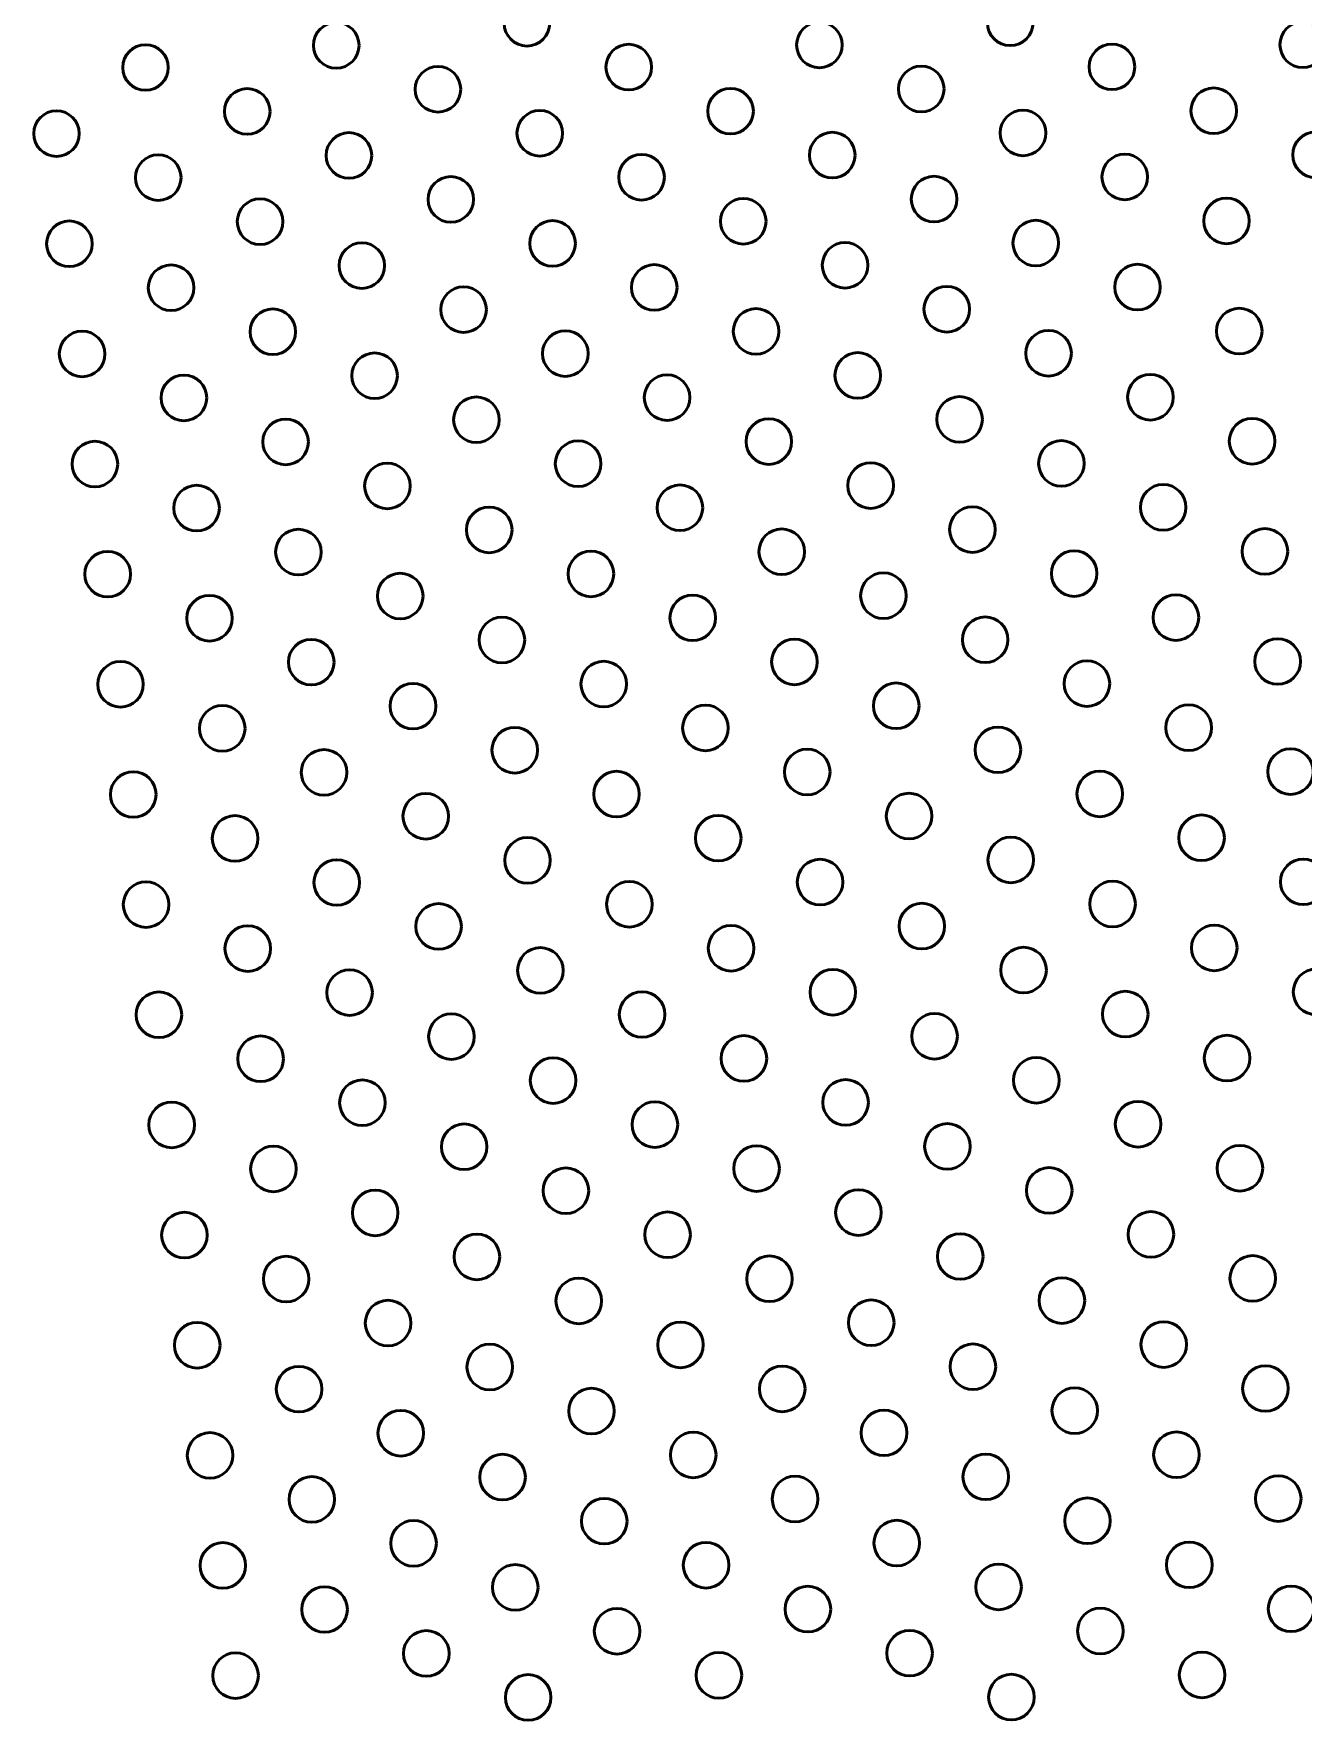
# Model space of a CAD drawing. Header units: inches. Extents: x 17.2 to 30.9, y 2 to 10.
# Drawn here: x 21.005 to 22.357, y 7.16 to 8.957 of the extents above; entities that cross this region are included whole.
import ezdxf

# ---------------------------------------------------------------- set-up
doc = ezdxf.new("R2010")
doc.units = ezdxf.units.IN
doc.header["$MEASUREMENT"] = 0
doc.layers.add('Visible', color=7, linetype='Continuous', lineweight=0)

# ---------------------------------------------------------------- blocks, each defined once
blk = doc.blocks.new('Block_743')
at = {"layer": 'Visible', "color": 7, "lineweight": 50}
blk.add_circle((22.3565, 8.9449), 0.0243, dxfattribs=at)
blk = doc.blocks.new('Block_767')
at = {"layer": 'Visible', "color": 7, "lineweight": 50}
blk.add_circle((22.3701, 8.8276), 0.0243, dxfattribs=at)
blk = doc.blocks.new('Block_768')
at = {"layer": 'Visible', "color": 7, "lineweight": 50}
blk.add_circle((22.2617, 8.8745), 0.0243, dxfattribs=at)
blk = doc.blocks.new('Block_769')
at = {"layer": 'Visible', "color": 7, "lineweight": 50}
blk.add_circle((22.1533, 8.9213), 0.0243, dxfattribs=at)
blk = doc.blocks.new('Block_770')
at = {"layer": 'Visible', "color": 7, "lineweight": 50}
blk.add_circle((22.0449, 8.9682), 0.0243, dxfattribs=at)
blk = doc.blocks.new('Block_792')
at = {"layer": 'Visible', "color": 7, "lineweight": 50}
blk.add_circle((22.2753, 8.7572), 0.0243, dxfattribs=at)
blk = doc.blocks.new('Block_793')
at = {"layer": 'Visible', "color": 7, "lineweight": 50}
blk.add_circle((22.1669, 8.804), 0.0243, dxfattribs=at)
blk = doc.blocks.new('Block_794')
at = {"layer": 'Visible', "color": 7, "lineweight": 50}
blk.add_circle((22.0585, 8.8509), 0.0243, dxfattribs=at)
blk = doc.blocks.new('Block_795')
at = {"layer": 'Visible', "color": 7, "lineweight": 50}
blk.add_circle((21.9501, 8.8977), 0.0243, dxfattribs=at)
blk = doc.blocks.new('Block_796')
at = {"layer": 'Visible', "color": 7, "lineweight": 50}
blk.add_circle((21.8416, 8.9446), 0.0243, dxfattribs=at)
blk = doc.blocks.new('Block_816')
at = {"layer": 'Visible', "color": 7, "lineweight": 50}
blk.add_circle((22.2889, 8.6398), 0.0243, dxfattribs=at)
blk = doc.blocks.new('Block_817')
at = {"layer": 'Visible', "color": 7, "lineweight": 50}
blk.add_circle((22.1805, 8.6867), 0.0243, dxfattribs=at)
blk = doc.blocks.new('Block_818')
at = {"layer": 'Visible', "color": 7, "lineweight": 50}
blk.add_circle((22.0721, 8.7336), 0.0243, dxfattribs=at)
blk = doc.blocks.new('Block_819')
at = {"layer": 'Visible', "color": 7, "lineweight": 50}
blk.add_circle((21.9637, 8.7804), 0.0243, dxfattribs=at)
blk = doc.blocks.new('Block_820')
at = {"layer": 'Visible', "color": 7, "lineweight": 50}
blk.add_circle((21.8553, 8.8273), 0.0243, dxfattribs=at)
blk = doc.blocks.new('Block_821')
at = {"layer": 'Visible', "color": 7, "lineweight": 50}
blk.add_circle((21.7469, 8.8741), 0.0243, dxfattribs=at)
blk = doc.blocks.new('Block_822')
at = {"layer": 'Visible', "color": 7, "lineweight": 50}
blk.add_circle((21.6384, 8.921), 0.0243, dxfattribs=at)
blk = doc.blocks.new('Block_823')
at = {"layer": 'Visible', "color": 7, "lineweight": 50}
blk.add_circle((21.53, 8.9678), 0.0243, dxfattribs=at)
blk = doc.blocks.new('Block_840')
at = {"layer": 'Visible', "color": 7, "lineweight": 50}
blk.add_circle((22.3026, 8.5225), 0.0243, dxfattribs=at)
blk = doc.blocks.new('Block_841')
at = {"layer": 'Visible', "color": 7, "lineweight": 50}
blk.add_circle((22.1942, 8.5694), 0.0243, dxfattribs=at)
blk = doc.blocks.new('Block_842')
at = {"layer": 'Visible', "color": 7, "lineweight": 50}
blk.add_circle((22.0857, 8.6162), 0.0243, dxfattribs=at)
blk = doc.blocks.new('Block_843')
at = {"layer": 'Visible', "color": 7, "lineweight": 50}
blk.add_circle((21.9773, 8.6631), 0.0243, dxfattribs=at)
blk = doc.blocks.new('Block_844')
at = {"layer": 'Visible', "color": 7, "lineweight": 50}
blk.add_circle((21.8689, 8.7099), 0.0243, dxfattribs=at)
blk = doc.blocks.new('Block_845')
at = {"layer": 'Visible', "color": 7, "lineweight": 50}
blk.add_circle((21.7605, 8.7568), 0.0243, dxfattribs=at)
blk = doc.blocks.new('Block_846')
at = {"layer": 'Visible', "color": 7, "lineweight": 50}
blk.add_circle((21.6521, 8.8037), 0.0243, dxfattribs=at)
blk = doc.blocks.new('Block_847')
at = {"layer": 'Visible', "color": 7, "lineweight": 50}
blk.add_circle((21.5437, 8.8505), 0.0243, dxfattribs=at)
blk = doc.blocks.new('Block_848')
at = {"layer": 'Visible', "color": 7, "lineweight": 50}
blk.add_circle((21.4352, 8.8974), 0.0243, dxfattribs=at)
blk = doc.blocks.new('Block_849')
at = {"layer": 'Visible', "color": 7, "lineweight": 50}
blk.add_circle((21.3268, 8.9442), 0.0243, dxfattribs=at)
blk = doc.blocks.new('Block_864')
at = {"layer": 'Visible', "color": 7, "lineweight": 50}
blk.add_circle((22.3162, 8.4052), 0.0243, dxfattribs=at)
blk = doc.blocks.new('Block_865')
at = {"layer": 'Visible', "color": 7, "lineweight": 50}
blk.add_circle((22.2078, 8.4521), 0.0243, dxfattribs=at)
blk = doc.blocks.new('Block_866')
at = {"layer": 'Visible', "color": 7, "lineweight": 50}
blk.add_circle((22.0994, 8.4989), 0.0243, dxfattribs=at)
blk = doc.blocks.new('Block_867')
at = {"layer": 'Visible', "color": 7, "lineweight": 50}
blk.add_circle((21.991, 8.5458), 0.0243, dxfattribs=at)
blk = doc.blocks.new('Block_868')
at = {"layer": 'Visible', "color": 7, "lineweight": 50}
blk.add_circle((21.8825, 8.5926), 0.0243, dxfattribs=at)
blk = doc.blocks.new('Block_869')
at = {"layer": 'Visible', "color": 7, "lineweight": 50}
blk.add_circle((21.7741, 8.6395), 0.0243, dxfattribs=at)
blk = doc.blocks.new('Block_870')
at = {"layer": 'Visible', "color": 7, "lineweight": 50}
blk.add_circle((21.6657, 8.6863), 0.0243, dxfattribs=at)
blk = doc.blocks.new('Block_871')
at = {"layer": 'Visible', "color": 7, "lineweight": 50}
blk.add_circle((21.5573, 8.7332), 0.0243, dxfattribs=at)
blk = doc.blocks.new('Block_872')
at = {"layer": 'Visible', "color": 7, "lineweight": 50}
blk.add_circle((21.4489, 8.7801), 0.0243, dxfattribs=at)
blk = doc.blocks.new('Block_873')
at = {"layer": 'Visible', "color": 7, "lineweight": 50}
blk.add_circle((21.3404, 8.8269), 0.0243, dxfattribs=at)
blk = doc.blocks.new('Block_874')
at = {"layer": 'Visible', "color": 7, "lineweight": 50}
blk.add_circle((21.232, 8.8738), 0.0243, dxfattribs=at)
blk = doc.blocks.new('Block_875')
at = {"layer": 'Visible', "color": 7, "lineweight": 50}
blk.add_circle((21.1236, 8.9206), 0.0243, dxfattribs=at)
blk = doc.blocks.new('Block_888')
at = {"layer": 'Visible', "color": 7, "lineweight": 50}
blk.add_circle((22.3298, 8.2879), 0.0243, dxfattribs=at)
blk = doc.blocks.new('Block_889')
at = {"layer": 'Visible', "color": 7, "lineweight": 50}
blk.add_circle((22.2214, 8.3347), 0.0243, dxfattribs=at)
blk = doc.blocks.new('Block_890')
at = {"layer": 'Visible', "color": 7, "lineweight": 50}
blk.add_circle((22.113, 8.3816), 0.0243, dxfattribs=at)
blk = doc.blocks.new('Block_891')
at = {"layer": 'Visible', "color": 7, "lineweight": 50}
blk.add_circle((22.0046, 8.4284), 0.0243, dxfattribs=at)
blk = doc.blocks.new('Block_892')
at = {"layer": 'Visible', "color": 7, "lineweight": 50}
blk.add_circle((21.8962, 8.4753), 0.0243, dxfattribs=at)
blk = doc.blocks.new('Block_893')
at = {"layer": 'Visible', "color": 7, "lineweight": 50}
blk.add_circle((21.7877, 8.5222), 0.0243, dxfattribs=at)
blk = doc.blocks.new('Block_894')
at = {"layer": 'Visible', "color": 7, "lineweight": 50}
blk.add_circle((21.6793, 8.569), 0.0243, dxfattribs=at)
blk = doc.blocks.new('Block_895')
at = {"layer": 'Visible', "color": 7, "lineweight": 50}
blk.add_circle((21.5709, 8.6159), 0.0243, dxfattribs=at)
blk = doc.blocks.new('Block_896')
at = {"layer": 'Visible', "color": 7, "lineweight": 50}
blk.add_circle((21.4625, 8.6627), 0.0243, dxfattribs=at)
blk = doc.blocks.new('Block_897')
at = {"layer": 'Visible', "color": 7, "lineweight": 50}
blk.add_circle((21.3541, 8.7096), 0.0243, dxfattribs=at)
blk = doc.blocks.new('Block_898')
at = {"layer": 'Visible', "color": 7, "lineweight": 50}
blk.add_circle((21.2457, 8.7564), 0.0243, dxfattribs=at)
blk = doc.blocks.new('Block_899')
at = {"layer": 'Visible', "color": 7, "lineweight": 50}
blk.add_circle((21.1372, 8.8033), 0.0243, dxfattribs=at)
blk = doc.blocks.new('Block_900')
at = {"layer": 'Visible', "color": 7, "lineweight": 50}
blk.add_circle((21.0288, 8.8502), 0.0243, dxfattribs=at)
blk = doc.blocks.new('Block_913')
at = {"layer": 'Visible', "color": 7, "lineweight": 50}
blk.add_circle((22.3435, 8.1706), 0.0243, dxfattribs=at)
blk = doc.blocks.new('Block_914')
at = {"layer": 'Visible', "color": 7, "lineweight": 50}
blk.add_circle((22.235, 8.2174), 0.0243, dxfattribs=at)
blk = doc.blocks.new('Block_915')
at = {"layer": 'Visible', "color": 7, "lineweight": 50}
blk.add_circle((22.1266, 8.2643), 0.0243, dxfattribs=at)
blk = doc.blocks.new('Block_916')
at = {"layer": 'Visible', "color": 7, "lineweight": 50}
blk.add_circle((22.0182, 8.3111), 0.0243, dxfattribs=at)
blk = doc.blocks.new('Block_917')
at = {"layer": 'Visible', "color": 7, "lineweight": 50}
blk.add_circle((21.9098, 8.358), 0.0243, dxfattribs=at)
blk = doc.blocks.new('Block_918')
at = {"layer": 'Visible', "color": 7, "lineweight": 50}
blk.add_circle((21.8014, 8.4048), 0.0243, dxfattribs=at)
blk = doc.blocks.new('Block_919')
at = {"layer": 'Visible', "color": 7, "lineweight": 50}
blk.add_circle((21.693, 8.4517), 0.0243, dxfattribs=at)
blk = doc.blocks.new('Block_920')
at = {"layer": 'Visible', "color": 7, "lineweight": 50}
blk.add_circle((21.5845, 8.4986), 0.0243, dxfattribs=at)
blk = doc.blocks.new('Block_921')
at = {"layer": 'Visible', "color": 7, "lineweight": 50}
blk.add_circle((21.4761, 8.5454), 0.0243, dxfattribs=at)
blk = doc.blocks.new('Block_922')
at = {"layer": 'Visible', "color": 7, "lineweight": 50}
blk.add_circle((21.3677, 8.5923), 0.0243, dxfattribs=at)
blk = doc.blocks.new('Block_923')
at = {"layer": 'Visible', "color": 7, "lineweight": 50}
blk.add_circle((21.2593, 8.6391), 0.0243, dxfattribs=at)
blk = doc.blocks.new('Block_924')
at = {"layer": 'Visible', "color": 7, "lineweight": 50}
blk.add_circle((21.1509, 8.686), 0.0243, dxfattribs=at)
blk = doc.blocks.new('Block_925')
at = {"layer": 'Visible', "color": 7, "lineweight": 50}
blk.add_circle((21.0425, 8.7328), 0.0243, dxfattribs=at)
blk = doc.blocks.new('Block_938')
at = {"layer": 'Visible', "color": 7, "lineweight": 50}
blk.add_circle((22.3571, 8.0532), 0.0243, dxfattribs=at)
blk = doc.blocks.new('Block_939')
at = {"layer": 'Visible', "color": 7, "lineweight": 50}
blk.add_circle((22.2487, 8.1001), 0.0243, dxfattribs=at)
blk = doc.blocks.new('Block_940')
at = {"layer": 'Visible', "color": 7, "lineweight": 50}
blk.add_circle((22.1403, 8.1469), 0.0243, dxfattribs=at)
blk = doc.blocks.new('Block_941')
at = {"layer": 'Visible', "color": 7, "lineweight": 50}
blk.add_circle((22.0318, 8.1938), 0.0243, dxfattribs=at)
blk = doc.blocks.new('Block_942')
at = {"layer": 'Visible', "color": 7, "lineweight": 50}
blk.add_circle((21.9234, 8.2407), 0.0243, dxfattribs=at)
blk = doc.blocks.new('Block_943')
at = {"layer": 'Visible', "color": 7, "lineweight": 50}
blk.add_circle((21.815, 8.2875), 0.0243, dxfattribs=at)
blk = doc.blocks.new('Block_944')
at = {"layer": 'Visible', "color": 7, "lineweight": 50}
blk.add_circle((21.7066, 8.3344), 0.0243, dxfattribs=at)
blk = doc.blocks.new('Block_945')
at = {"layer": 'Visible', "color": 7, "lineweight": 50}
blk.add_circle((21.5982, 8.3812), 0.0243, dxfattribs=at)
blk = doc.blocks.new('Block_946')
at = {"layer": 'Visible', "color": 7, "lineweight": 50}
blk.add_circle((21.4898, 8.4281), 0.0243, dxfattribs=at)
blk = doc.blocks.new('Block_947')
at = {"layer": 'Visible', "color": 7, "lineweight": 50}
blk.add_circle((21.3813, 8.4749), 0.0243, dxfattribs=at)
blk = doc.blocks.new('Block_948')
at = {"layer": 'Visible', "color": 7, "lineweight": 50}
blk.add_circle((21.2729, 8.5218), 0.0243, dxfattribs=at)
blk = doc.blocks.new('Block_949')
at = {"layer": 'Visible', "color": 7, "lineweight": 50}
blk.add_circle((21.1645, 8.5687), 0.0243, dxfattribs=at)
blk = doc.blocks.new('Block_950')
at = {"layer": 'Visible', "color": 7, "lineweight": 50}
blk.add_circle((21.0561, 8.6155), 0.0243, dxfattribs=at)
blk = doc.blocks.new('Block_963')
at = {"layer": 'Visible', "color": 7, "lineweight": 50}
blk.add_circle((22.3707, 7.9359), 0.0243, dxfattribs=at)
blk = doc.blocks.new('Block_964')
at = {"layer": 'Visible', "color": 7, "lineweight": 50}
blk.add_circle((22.2623, 7.9828), 0.0243, dxfattribs=at)
blk = doc.blocks.new('Block_965')
at = {"layer": 'Visible', "color": 7, "lineweight": 50}
blk.add_circle((22.1539, 8.0296), 0.0243, dxfattribs=at)
blk = doc.blocks.new('Block_966')
at = {"layer": 'Visible', "color": 7, "lineweight": 50}
blk.add_circle((22.0455, 8.0765), 0.0243, dxfattribs=at)
blk = doc.blocks.new('Block_967')
at = {"layer": 'Visible', "color": 7, "lineweight": 50}
blk.add_circle((21.9371, 8.1233), 0.0243, dxfattribs=at)
blk = doc.blocks.new('Block_968')
at = {"layer": 'Visible', "color": 7, "lineweight": 50}
blk.add_circle((21.8286, 8.1702), 0.0243, dxfattribs=at)
blk = doc.blocks.new('Block_969')
at = {"layer": 'Visible', "color": 7, "lineweight": 50}
blk.add_circle((21.7202, 8.2171), 0.0243, dxfattribs=at)
blk = doc.blocks.new('Block_970')
at = {"layer": 'Visible', "color": 7, "lineweight": 50}
blk.add_circle((21.6118, 8.2639), 0.0243, dxfattribs=at)
blk = doc.blocks.new('Block_971')
at = {"layer": 'Visible', "color": 7, "lineweight": 50}
blk.add_circle((21.5034, 8.3108), 0.0243, dxfattribs=at)
blk = doc.blocks.new('Block_972')
at = {"layer": 'Visible', "color": 7, "lineweight": 50}
blk.add_circle((21.395, 8.3576), 0.0243, dxfattribs=at)
blk = doc.blocks.new('Block_973')
at = {"layer": 'Visible', "color": 7, "lineweight": 50}
blk.add_circle((21.2865, 8.4045), 0.0243, dxfattribs=at)
blk = doc.blocks.new('Block_974')
at = {"layer": 'Visible', "color": 7, "lineweight": 50}
blk.add_circle((21.1781, 8.4513), 0.0243, dxfattribs=at)
blk = doc.blocks.new('Block_975')
at = {"layer": 'Visible', "color": 7, "lineweight": 50}
blk.add_circle((21.0697, 8.4982), 0.0243, dxfattribs=at)
blk = doc.blocks.new('Block_989')
at = {"layer": 'Visible', "color": 7, "lineweight": 50}
blk.add_circle((22.2759, 7.8654), 0.0243, dxfattribs=at)
blk = doc.blocks.new('Block_990')
at = {"layer": 'Visible', "color": 7, "lineweight": 50}
blk.add_circle((22.1675, 7.9123), 0.0243, dxfattribs=at)
blk = doc.blocks.new('Block_991')
at = {"layer": 'Visible', "color": 7, "lineweight": 50}
blk.add_circle((22.0591, 7.9592), 0.0243, dxfattribs=at)
blk = doc.blocks.new('Block_992')
at = {"layer": 'Visible', "color": 7, "lineweight": 50}
blk.add_circle((21.9507, 8.006), 0.0243, dxfattribs=at)
blk = doc.blocks.new('Block_993')
at = {"layer": 'Visible', "color": 7, "lineweight": 50}
blk.add_circle((21.8423, 8.0529), 0.0243, dxfattribs=at)
blk = doc.blocks.new('Block_994')
at = {"layer": 'Visible', "color": 7, "lineweight": 50}
blk.add_circle((21.7338, 8.0997), 0.0243, dxfattribs=at)
blk = doc.blocks.new('Block_995')
at = {"layer": 'Visible', "color": 7, "lineweight": 50}
blk.add_circle((21.6254, 8.1466), 0.0243, dxfattribs=at)
blk = doc.blocks.new('Block_996')
at = {"layer": 'Visible', "color": 7, "lineweight": 50}
blk.add_circle((21.517, 8.1934), 0.0243, dxfattribs=at)
blk = doc.blocks.new('Block_997')
at = {"layer": 'Visible', "color": 7, "lineweight": 50}
blk.add_circle((21.4086, 8.2403), 0.0243, dxfattribs=at)
blk = doc.blocks.new('Block_998')
at = {"layer": 'Visible', "color": 7, "lineweight": 50}
blk.add_circle((21.3002, 8.2872), 0.0243, dxfattribs=at)
blk = doc.blocks.new('Block_999')
at = {"layer": 'Visible', "color": 7, "lineweight": 50}
blk.add_circle((21.1918, 8.334), 0.0243, dxfattribs=at)
blk = doc.blocks.new('Block_1000')
at = {"layer": 'Visible', "color": 7, "lineweight": 50}
blk.add_circle((21.0833, 8.3809), 0.0243, dxfattribs=at)
blk = doc.blocks.new('Block_1013')
at = {"layer": 'Visible', "color": 7, "lineweight": 50}
blk.add_circle((22.2896, 7.7481), 0.0243, dxfattribs=at)
blk = doc.blocks.new('Block_1014')
at = {"layer": 'Visible', "color": 7, "lineweight": 50}
blk.add_circle((22.1811, 7.795), 0.0243, dxfattribs=at)
blk = doc.blocks.new('Block_1015')
at = {"layer": 'Visible', "color": 7, "lineweight": 50}
blk.add_circle((22.0727, 7.8418), 0.0243, dxfattribs=at)
blk = doc.blocks.new('Block_1016')
at = {"layer": 'Visible', "color": 7, "lineweight": 50}
blk.add_circle((21.9643, 7.8887), 0.0243, dxfattribs=at)
blk = doc.blocks.new('Block_1017')
at = {"layer": 'Visible', "color": 7, "lineweight": 50}
blk.add_circle((21.8559, 7.9356), 0.0243, dxfattribs=at)
blk = doc.blocks.new('Block_1018')
at = {"layer": 'Visible', "color": 7, "lineweight": 50}
blk.add_circle((21.7475, 7.9824), 0.0243, dxfattribs=at)
blk = doc.blocks.new('Block_1019')
at = {"layer": 'Visible', "color": 7, "lineweight": 50}
blk.add_circle((21.6391, 8.0293), 0.0243, dxfattribs=at)
blk = doc.blocks.new('Block_1020')
at = {"layer": 'Visible', "color": 7, "lineweight": 50}
blk.add_circle((21.5306, 8.0761), 0.0243, dxfattribs=at)
blk = doc.blocks.new('Block_1021')
at = {"layer": 'Visible', "color": 7, "lineweight": 50}
blk.add_circle((21.4222, 8.123), 0.0243, dxfattribs=at)
blk = doc.blocks.new('Block_1022')
at = {"layer": 'Visible', "color": 7, "lineweight": 50}
blk.add_circle((21.3138, 8.1698), 0.0243, dxfattribs=at)
blk = doc.blocks.new('Block_1023')
at = {"layer": 'Visible', "color": 7, "lineweight": 50}
blk.add_circle((21.2054, 8.2167), 0.0243, dxfattribs=at)
blk = doc.blocks.new('Block_1024')
at = {"layer": 'Visible', "color": 7, "lineweight": 50}
blk.add_circle((21.097, 8.2636), 0.0243, dxfattribs=at)
blk = doc.blocks.new('Block_1034')
at = {"layer": 'Visible', "color": 7, "lineweight": 50}
blk.add_circle((22.3032, 7.6308), 0.0243, dxfattribs=at)
blk = doc.blocks.new('Block_1035')
at = {"layer": 'Visible', "color": 7, "lineweight": 50}
blk.add_circle((22.1948, 7.6777), 0.0243, dxfattribs=at)
blk = doc.blocks.new('Block_1036')
at = {"layer": 'Visible', "color": 7, "lineweight": 50}
blk.add_circle((22.0864, 7.7245), 0.0243, dxfattribs=at)
blk = doc.blocks.new('Block_1037')
at = {"layer": 'Visible', "color": 7, "lineweight": 50}
blk.add_circle((21.9779, 7.7714), 0.0243, dxfattribs=at)
blk = doc.blocks.new('Block_1038')
at = {"layer": 'Visible', "color": 7, "lineweight": 50}
blk.add_circle((21.8695, 7.8182), 0.0243, dxfattribs=at)
blk = doc.blocks.new('Block_1039')
at = {"layer": 'Visible', "color": 7, "lineweight": 50}
blk.add_circle((21.7611, 7.8651), 0.0243, dxfattribs=at)
blk = doc.blocks.new('Block_1040')
at = {"layer": 'Visible', "color": 7, "lineweight": 50}
blk.add_circle((21.6527, 7.9119), 0.0243, dxfattribs=at)
blk = doc.blocks.new('Block_1041')
at = {"layer": 'Visible', "color": 7, "lineweight": 50}
blk.add_circle((21.5443, 7.9588), 0.0243, dxfattribs=at)
blk = doc.blocks.new('Block_1042')
at = {"layer": 'Visible', "color": 7, "lineweight": 50}
blk.add_circle((21.4359, 8.0057), 0.0243, dxfattribs=at)
blk = doc.blocks.new('Block_1043')
at = {"layer": 'Visible', "color": 7, "lineweight": 50}
blk.add_circle((21.3274, 8.0525), 0.0243, dxfattribs=at)
blk = doc.blocks.new('Block_1044')
at = {"layer": 'Visible', "color": 7, "lineweight": 50}
blk.add_circle((21.219, 8.0994), 0.0243, dxfattribs=at)
blk = doc.blocks.new('Block_1045')
at = {"layer": 'Visible', "color": 7, "lineweight": 50}
blk.add_circle((21.1106, 8.1462), 0.0243, dxfattribs=at)
blk = doc.blocks.new('Block_1053')
at = {"layer": 'Visible', "color": 7, "lineweight": 50}
blk.add_circle((22.3168, 7.5135), 0.0243, dxfattribs=at)
blk = doc.blocks.new('Block_1054')
at = {"layer": 'Visible', "color": 7, "lineweight": 50}
blk.add_circle((22.2084, 7.5603), 0.0243, dxfattribs=at)
blk = doc.blocks.new('Block_1055')
at = {"layer": 'Visible', "color": 7, "lineweight": 50}
blk.add_circle((22.1, 7.6072), 0.0243, dxfattribs=at)
blk = doc.blocks.new('Block_1056')
at = {"layer": 'Visible', "color": 7, "lineweight": 50}
blk.add_circle((21.9916, 7.6541), 0.0243, dxfattribs=at)
blk = doc.blocks.new('Block_1057')
at = {"layer": 'Visible', "color": 7, "lineweight": 50}
blk.add_circle((21.8832, 7.7009), 0.0243, dxfattribs=at)
blk = doc.blocks.new('Block_1058')
at = {"layer": 'Visible', "color": 7, "lineweight": 50}
blk.add_circle((21.7747, 7.7478), 0.0243, dxfattribs=at)
blk = doc.blocks.new('Block_1059')
at = {"layer": 'Visible', "color": 7, "lineweight": 50}
blk.add_circle((21.6663, 7.7946), 0.0243, dxfattribs=at)
blk = doc.blocks.new('Block_1060')
at = {"layer": 'Visible', "color": 7, "lineweight": 50}
blk.add_circle((21.5579, 7.8415), 0.0243, dxfattribs=at)
blk = doc.blocks.new('Block_1061')
at = {"layer": 'Visible', "color": 7, "lineweight": 50}
blk.add_circle((21.4495, 7.8883), 0.0243, dxfattribs=at)
blk = doc.blocks.new('Block_1062')
at = {"layer": 'Visible', "color": 7, "lineweight": 50}
blk.add_circle((21.3411, 7.9352), 0.0243, dxfattribs=at)
blk = doc.blocks.new('Block_1063')
at = {"layer": 'Visible', "color": 7, "lineweight": 50}
blk.add_circle((21.2326, 7.9821), 0.0243, dxfattribs=at)
blk = doc.blocks.new('Block_1064')
at = {"layer": 'Visible', "color": 7, "lineweight": 50}
blk.add_circle((21.1242, 8.0289), 0.0243, dxfattribs=at)
blk = doc.blocks.new('Block_1069')
at = {"layer": 'Visible', "color": 7, "lineweight": 50}
blk.add_circle((22.3305, 7.3962), 0.0243, dxfattribs=at)
blk = doc.blocks.new('Block_1070')
at = {"layer": 'Visible', "color": 7, "lineweight": 50}
blk.add_circle((22.222, 7.443), 0.0243, dxfattribs=at)
blk = doc.blocks.new('Block_1071')
at = {"layer": 'Visible', "color": 7, "lineweight": 50}
blk.add_circle((22.1136, 7.4899), 0.0243, dxfattribs=at)
blk = doc.blocks.new('Block_1072')
at = {"layer": 'Visible', "color": 7, "lineweight": 50}
blk.add_circle((22.0052, 7.5367), 0.0243, dxfattribs=at)
blk = doc.blocks.new('Block_1073')
at = {"layer": 'Visible', "color": 7, "lineweight": 50}
blk.add_circle((21.8968, 7.5836), 0.0243, dxfattribs=at)
blk = doc.blocks.new('Block_1074')
at = {"layer": 'Visible', "color": 7, "lineweight": 50}
blk.add_circle((21.7884, 7.6304), 0.0243, dxfattribs=at)
blk = doc.blocks.new('Block_1075')
at = {"layer": 'Visible', "color": 7, "lineweight": 50}
blk.add_circle((21.6799, 7.6773), 0.0243, dxfattribs=at)
blk = doc.blocks.new('Block_1076')
at = {"layer": 'Visible', "color": 7, "lineweight": 50}
blk.add_circle((21.5715, 7.7242), 0.0243, dxfattribs=at)
blk = doc.blocks.new('Block_1077')
at = {"layer": 'Visible', "color": 7, "lineweight": 50}
blk.add_circle((21.4631, 7.771), 0.0243, dxfattribs=at)
blk = doc.blocks.new('Block_1078')
at = {"layer": 'Visible', "color": 7, "lineweight": 50}
blk.add_circle((21.3547, 7.8179), 0.0243, dxfattribs=at)
blk = doc.blocks.new('Block_1079')
at = {"layer": 'Visible', "color": 7, "lineweight": 50}
blk.add_circle((21.2463, 7.8647), 0.0243, dxfattribs=at)
blk = doc.blocks.new('Block_1080')
at = {"layer": 'Visible', "color": 7, "lineweight": 50}
blk.add_circle((21.1379, 7.9116), 0.0243, dxfattribs=at)
blk = doc.blocks.new('Block_1083')
at = {"layer": 'Visible', "color": 7, "lineweight": 50}
blk.add_circle((22.3441, 7.2788), 0.0243, dxfattribs=at)
blk = doc.blocks.new('Block_1084')
at = {"layer": 'Visible', "color": 7, "lineweight": 50}
blk.add_circle((22.2357, 7.3257), 0.0243, dxfattribs=at)
blk = doc.blocks.new('Block_1085')
at = {"layer": 'Visible', "color": 7, "lineweight": 50}
blk.add_circle((22.1272, 7.3726), 0.0243, dxfattribs=at)
blk = doc.blocks.new('Block_1086')
at = {"layer": 'Visible', "color": 7, "lineweight": 50}
blk.add_circle((22.0188, 7.4194), 0.0243, dxfattribs=at)
blk = doc.blocks.new('Block_1087')
at = {"layer": 'Visible', "color": 7, "lineweight": 50}
blk.add_circle((21.9104, 7.4663), 0.0243, dxfattribs=at)
blk = doc.blocks.new('Block_1088')
at = {"layer": 'Visible', "color": 7, "lineweight": 50}
blk.add_circle((21.802, 7.5131), 0.0243, dxfattribs=at)
blk = doc.blocks.new('Block_1089')
at = {"layer": 'Visible', "color": 7, "lineweight": 50}
blk.add_circle((21.6936, 7.56), 0.0243, dxfattribs=at)
blk = doc.blocks.new('Block_1090')
at = {"layer": 'Visible', "color": 7, "lineweight": 50}
blk.add_circle((21.5852, 7.6068), 0.0243, dxfattribs=at)
blk = doc.blocks.new('Block_1091')
at = {"layer": 'Visible', "color": 7, "lineweight": 50}
blk.add_circle((21.4767, 7.6537), 0.0243, dxfattribs=at)
blk = doc.blocks.new('Block_1092')
at = {"layer": 'Visible', "color": 7, "lineweight": 50}
blk.add_circle((21.3683, 7.7006), 0.0243, dxfattribs=at)
blk = doc.blocks.new('Block_1093')
at = {"layer": 'Visible', "color": 7, "lineweight": 50}
blk.add_circle((21.2599, 7.7474), 0.0243, dxfattribs=at)
blk = doc.blocks.new('Block_1094')
at = {"layer": 'Visible', "color": 7, "lineweight": 50}
blk.add_circle((21.1515, 7.7943), 0.0243, dxfattribs=at)
blk = doc.blocks.new('Block_1095')
at = {"layer": 'Visible', "color": 7, "lineweight": 50}
blk.add_circle((22.2493, 7.2084), 0.0243, dxfattribs=at)
blk = doc.blocks.new('Block_1096')
at = {"layer": 'Visible', "color": 7, "lineweight": 50}
blk.add_circle((22.1409, 7.2552), 0.0243, dxfattribs=at)
blk = doc.blocks.new('Block_1097')
at = {"layer": 'Visible', "color": 7, "lineweight": 50}
blk.add_circle((22.0325, 7.3021), 0.0243, dxfattribs=at)
blk = doc.blocks.new('Block_1098')
at = {"layer": 'Visible', "color": 7, "lineweight": 50}
blk.add_circle((21.924, 7.3489), 0.0243, dxfattribs=at)
blk = doc.blocks.new('Block_1099')
at = {"layer": 'Visible', "color": 7, "lineweight": 50}
blk.add_circle((21.8156, 7.3958), 0.0243, dxfattribs=at)
blk = doc.blocks.new('Block_1100')
at = {"layer": 'Visible', "color": 7, "lineweight": 50}
blk.add_circle((21.7072, 7.4427), 0.0243, dxfattribs=at)
blk = doc.blocks.new('Block_1101')
at = {"layer": 'Visible', "color": 7, "lineweight": 50}
blk.add_circle((21.5988, 7.4895), 0.0243, dxfattribs=at)
blk = doc.blocks.new('Block_1102')
at = {"layer": 'Visible', "color": 7, "lineweight": 50}
blk.add_circle((21.4904, 7.5364), 0.0243, dxfattribs=at)
blk = doc.blocks.new('Block_1103')
at = {"layer": 'Visible', "color": 7, "lineweight": 50}
blk.add_circle((21.382, 7.5832), 0.0243, dxfattribs=at)
blk = doc.blocks.new('Block_1104')
at = {"layer": 'Visible', "color": 7, "lineweight": 50}
blk.add_circle((21.2735, 7.6301), 0.0243, dxfattribs=at)
blk = doc.blocks.new('Block_1105')
at = {"layer": 'Visible', "color": 7, "lineweight": 50}
blk.add_circle((21.1651, 7.6769), 0.0243, dxfattribs=at)
blk = doc.blocks.new('Block_1106')
at = {"layer": 'Visible', "color": 7, "lineweight": 50}
blk.add_circle((22.0461, 7.1848), 0.0243, dxfattribs=at)
blk = doc.blocks.new('Block_1107')
at = {"layer": 'Visible', "color": 7, "lineweight": 50}
blk.add_circle((21.9377, 7.2316), 0.0243, dxfattribs=at)
blk = doc.blocks.new('Block_1108')
at = {"layer": 'Visible', "color": 7, "lineweight": 50}
blk.add_circle((21.8293, 7.2785), 0.0243, dxfattribs=at)
blk = doc.blocks.new('Block_1109')
at = {"layer": 'Visible', "color": 7, "lineweight": 50}
blk.add_circle((21.7208, 7.3253), 0.0243, dxfattribs=at)
blk = doc.blocks.new('Block_1110')
at = {"layer": 'Visible', "color": 7, "lineweight": 50}
blk.add_circle((21.6124, 7.3722), 0.0243, dxfattribs=at)
blk = doc.blocks.new('Block_1111')
at = {"layer": 'Visible', "color": 7, "lineweight": 50}
blk.add_circle((21.504, 7.4191), 0.0243, dxfattribs=at)
blk = doc.blocks.new('Block_1112')
at = {"layer": 'Visible', "color": 7, "lineweight": 50}
blk.add_circle((21.3956, 7.4659), 0.0243, dxfattribs=at)
blk = doc.blocks.new('Block_1113')
at = {"layer": 'Visible', "color": 7, "lineweight": 50}
blk.add_circle((21.2872, 7.5128), 0.0243, dxfattribs=at)
blk = doc.blocks.new('Block_1114')
at = {"layer": 'Visible', "color": 7, "lineweight": 50}
blk.add_circle((21.1787, 7.5596), 0.0243, dxfattribs=at)
blk = doc.blocks.new('Block_1115')
at = {"layer": 'Visible', "color": 7, "lineweight": 50}
blk.add_circle((21.7345, 7.208), 0.0243, dxfattribs=at)
blk = doc.blocks.new('Block_1116')
at = {"layer": 'Visible', "color": 7, "lineweight": 50}
blk.add_circle((21.626, 7.2549), 0.0243, dxfattribs=at)
blk = doc.blocks.new('Block_1117')
at = {"layer": 'Visible', "color": 7, "lineweight": 50}
blk.add_circle((21.5176, 7.3017), 0.0243, dxfattribs=at)
blk = doc.blocks.new('Block_1118')
at = {"layer": 'Visible', "color": 7, "lineweight": 50}
blk.add_circle((21.4092, 7.3486), 0.0243, dxfattribs=at)
blk = doc.blocks.new('Block_1119')
at = {"layer": 'Visible', "color": 7, "lineweight": 50}
blk.add_circle((21.3008, 7.3954), 0.0243, dxfattribs=at)
blk = doc.blocks.new('Block_1120')
at = {"layer": 'Visible', "color": 7, "lineweight": 50}
blk.add_circle((21.1924, 7.4423), 0.0243, dxfattribs=at)
blk = doc.blocks.new('Block_1121')
at = {"layer": 'Visible', "color": 7, "lineweight": 50}
blk.add_circle((21.5313, 7.1844), 0.0243, dxfattribs=at)
blk = doc.blocks.new('Block_1122')
at = {"layer": 'Visible', "color": 7, "lineweight": 50}
blk.add_circle((21.4228, 7.2313), 0.0243, dxfattribs=at)
blk = doc.blocks.new('Block_1123')
at = {"layer": 'Visible', "color": 7, "lineweight": 50}
blk.add_circle((21.3144, 7.2781), 0.0243, dxfattribs=at)
blk = doc.blocks.new('Block_1124')
at = {"layer": 'Visible', "color": 7, "lineweight": 50}
blk.add_circle((21.206, 7.325), 0.0243, dxfattribs=at)
blk = doc.blocks.new('Block_1125')
at = {"layer": 'Visible', "color": 7, "lineweight": 50}
blk.add_circle((21.2196, 7.2077), 0.0243, dxfattribs=at)

msp = doc.modelspace()

# ---------------------------------------------------------------- block references
at = {"layer": 'Visible'}
for name in ['Block_823', 'Block_770', 'Block_849', 'Block_796', 'Block_743', 'Block_875', 'Block_822', 'Block_769', 'Block_848', 'Block_795', 'Block_874', 'Block_821', 'Block_768', 'Block_847', 'Block_794', 'Block_900', 'Block_873', 'Block_820', 'Block_767', 'Block_899', 'Block_846', 'Block_793', 'Block_872', 'Block_819', 'Block_898', 'Block_845', 'Block_792', 'Block_925', 'Block_871', 'Block_818', 'Block_897', 'Block_844', 'Block_924', 'Block_870', 'Block_817', 'Block_896', 'Block_843', 'Block_923', 'Block_869', 'Block_816', 'Block_950', 'Block_895', 'Block_842', 'Block_922', 'Block_868', 'Block_949', 'Block_894', 'Block_841', 'Block_921', 'Block_867', 'Block_948', 'Block_893', 'Block_840', 'Block_975', 'Block_920', 'Block_866', 'Block_947', 'Block_892', 'Block_974', 'Block_919', 'Block_865', 'Block_946', 'Block_891', 'Block_973', 'Block_918', 'Block_864', 'Block_1000', 'Block_945', 'Block_890', 'Block_972', 'Block_917', 'Block_999', 'Block_944', 'Block_889', 'Block_971', 'Block_916', 'Block_998', 'Block_943', 'Block_888', 'Block_1024', 'Block_970', 'Block_915', 'Block_997', 'Block_942', 'Block_1023', 'Block_969', 'Block_914', 'Block_996', 'Block_941', 'Block_1022', 'Block_968', 'Block_913', 'Block_1045', 'Block_995', 'Block_940', 'Block_1021', 'Block_967', 'Block_1044', 'Block_994', 'Block_939', 'Block_1020', 'Block_966', 'Block_1043', 'Block_993', 'Block_938', 'Block_1064', 'Block_1019', 'Block_965', 'Block_992', 'Block_1042', 'Block_1063', 'Block_1018', 'Block_964', 'Block_1041', 'Block_991', 'Block_1062', 'Block_1017', 'Block_963', 'Block_1080', 'Block_1040', 'Block_990', 'Block_1061', 'Block_1016', 'Block_1079', 'Block_1039', 'Block_989', 'Block_1060', 'Block_1015', 'Block_1078', 'Block_1038', 'Block_1094', 'Block_1059', 'Block_1014', 'Block_1077', 'Block_1037', 'Block_1093', 'Block_1058', 'Block_1013', 'Block_1076', 'Block_1036', 'Block_1092', 'Block_1057', 'Block_1105', 'Block_1075', 'Block_1035', 'Block_1091', 'Block_1056', 'Block_1104', 'Block_1074', 'Block_1034', 'Block_1090', 'Block_1055', 'Block_1103', 'Block_1073', 'Block_1114', 'Block_1089', 'Block_1054', 'Block_1102', 'Block_1072', 'Block_1113', 'Block_1088', 'Block_1053', 'Block_1101', 'Block_1071', 'Block_1112', 'Block_1087', 'Block_1120', 'Block_1100', 'Block_1070', 'Block_1111', 'Block_1086', 'Block_1119', 'Block_1099', 'Block_1069', 'Block_1110', 'Block_1085', 'Block_1118', 'Block_1098', 'Block_1124', 'Block_1109', 'Block_1084', 'Block_1117', 'Block_1097', 'Block_1123', 'Block_1108', 'Block_1083', 'Block_1116', 'Block_1096', 'Block_1122', 'Block_1107', 'Block_1125', 'Block_1115', 'Block_1095', 'Block_1121', 'Block_1106']:
    msp.add_blockref(name, (0, 0), dxfattribs=at)

doc.saveas('drawing.dxf')
